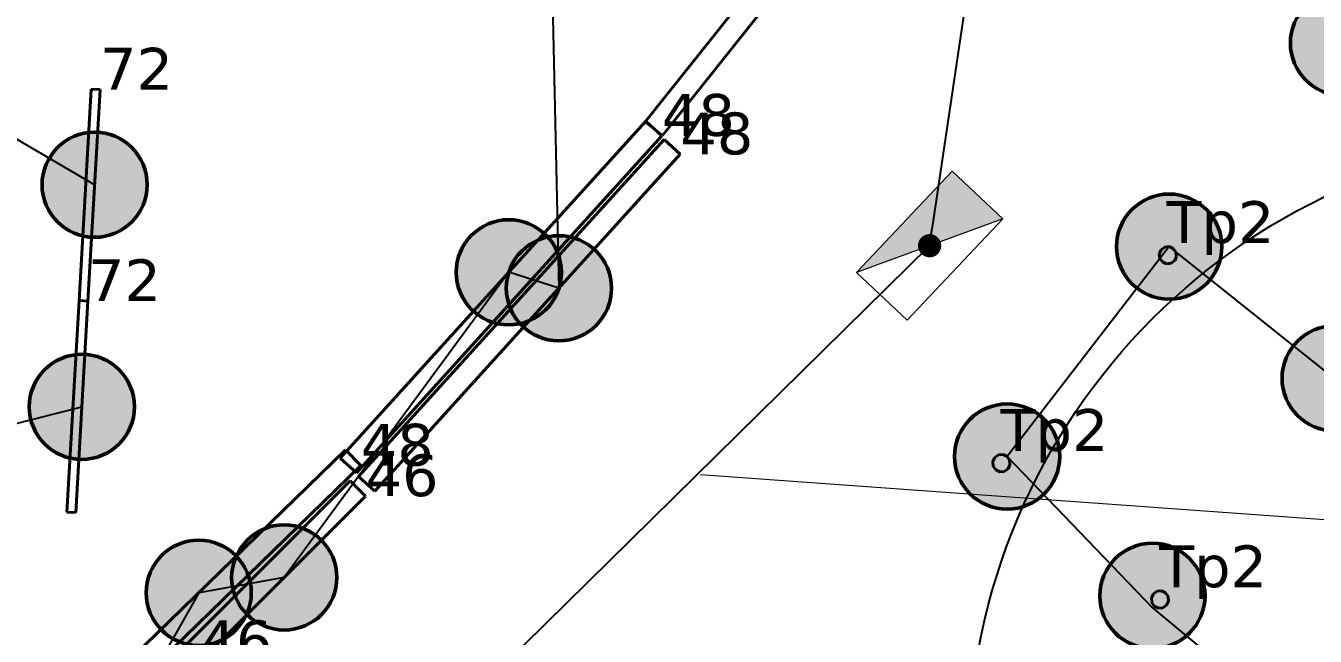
# Model space of a CAD drawing. Header units: millimetres. Extents: x -243740 to 150609, y -473655 to -165121.
# Drawn here: x 24965 to 30513, y -319092 to -316463 of the extents above; entities that cross this region are included whole.
import ezdxf
from ezdxf import colors
from ezdxf.entities.mleader import LeaderData, LeaderLine
from ezdxf.math import Vec2, Vec3

# ---------------------------------------------------------------- set-up
doc = ezdxf.new("R2010")
doc.units = ezdxf.units.MM
for name, color, linetype, lineweight in [('0_Авт.', 255, 'Continuous', 5), ('_освещение_dali', 3, 'Continuous', 50), ('DLX_FL1_LUM 222', 5, 'Continuous', 40), ('DLX_LUM 21', 5, 'Continuous', 40), ('DLX_LUM 3', 5, 'Continuous', 40), ('DLX_LUM 9', 5, 'Continuous', 40)]:
    doc.layers.add(name, color=color, linetype=linetype, lineweight=lineweight)
for name, color, linetype in [('_HMI', 6, 'Continuous'), ('_Гр.ЩД-1C.10.4.I9.4', 6, 'Continuous'), ('_Гр.ЩД-1C.10.4.I9.7', 6, 'Continuous')]:
    doc.layers.add(name, color=color, linetype=linetype)
doc.styles.get("Standard").update_dxf_attribs({"font": 'ARIALN.TTF'})
doc.styles.add('TableTextStyle', font='')
doc.styles.get('TableTextStyle').set_extended_font_data('VERDANA.TTF')
doc.linetypes.add('Truba', pattern='A,3e-05,[4,MSH_7,S=1,R=0,X=0,Y=0],-3.022072', length=3.022102)

# ---------------------------------------------------------------- blocks, each defined once
blk = doc.blocks.new('*U423')
h = blk.add_hatch(color=0)
h.dxf.hatch_style = 1
h.paths.add_polyline_path([(115.3, -315), (321.1, -96.8), (-115.3, 315)])
at = {"color": 0}
blk.add_line((115.3, -315), (-115.3, 315), dxfattribs=at)
blk.add_lwpolyline([(115.3, -315), (-321.1, 96.8), (-115.3, 315), (321.1, -96.8)], close=True, dxfattribs=at)
blk = doc.blocks.new('_Dot')
at = {"color": 0, "linetype": 'ByBlock', "lineweight": -2}
blk.add_line((-0.5, 0), (-1, 0), dxfattribs=at)
at = {"color": 0, "linetype": 'ByBlock', "const_width": 0.5}
blk.add_lwpolyline([(-0.25, 0, 1), (0.25, 0, 1)], format="xyb", close=True, dxfattribs=at)
blk = doc.blocks.new('A$Caabd1818')
at = {"layer": 'DLX_FL1_LUM 222'}
for points in [[(23660.6, 80645.3, 0), (24880, 82177.2, 0)], [(24880, 82177.2, 0), (23660.6, 80645.3, 0)], [(24880, 82177.2, 0), (23660.6, 80645.3, 0)], [(23660.6, 80645.3, 0), (24880, 82177.2, 0)], [(24953.6, 82118.6, 0), (23734.1, 80586.7, 0)], [(23734.1, 80586.7, 0), (24953.6, 82118.6, 0)], [(23734.1, 80586.7, 0), (24953.6, 82118.6, 0)], [(24953.6, 82118.6, 0), (23734.1, 80586.7, 0)], [(22348, 79196.5, 0), (23662.6, 80647.5, 0)], [(23662.6, 80647.5, 0), (22348, 79196.5, 0)], [(23662.6, 80647.5, 0), (22348, 79196.5, 0)], [(22348, 79196.5, 0), (23662.6, 80647.5, 0)], [(23734.1, 80586.7, 0), (23660.6, 80645.3, 0)], [(23660.6, 80645.3, 0), (23660.6, 80645.3, 0)], [(23660.6, 80645.3, 0), (23734.1, 80586.7, 0)], [(23660.6, 80645.3, 0), (23660.6, 80645.3, 0)], [(23660.6, 80645.3, 0), (23734.1, 80586.7, 0)], [(23734.1, 80586.7, 0), (23660.6, 80645.3, 0)], [(23662.6, 80647.5, 0), (23662.6, 80647.5, 0)], [(23662.6, 80647.5, 0), (23732.2, 80584.4, 0)], [(23732.2, 80584.4, 0), (23662.6, 80647.5, 0)], [(23662.6, 80647.5, 0), (23662.6, 80647.5, 0)], [(23732.2, 80584.4, 0), (23662.6, 80647.5, 0)], [(23662.6, 80647.5, 0), (23732.2, 80584.4, 0)], [(23732.2, 80584.4, 0), (22417.6, 79133.4, 0)], [(22417.6, 79133.4, 0), (23732.2, 80584.4, 0)], [(22417.6, 79133.4, 0), (23732.2, 80584.4, 0)], [(23732.2, 80584.4, 0), (22417.6, 79133.4, 0)], [(22427.1, 79117.1, 0), (23741.7, 80568.1, 0)], [(23741.7, 80568.1, 0), (22427.1, 79117.1, 0)], [(23741.7, 80568.1, 0), (22427.1, 79117.1, 0)], [(22427.1, 79117.1, 0), (23741.7, 80568.1, 0)], [(23732.2, 80584.4, 0), (23732.2, 80584.4, 0)], [(23732.2, 80584.4, 0), (23732.2, 80584.4, 0)], [(23734.1, 80586.7, 0), (23734.1, 80586.7, 0)], [(23734.1, 80586.7, 0), (23734.1, 80586.7, 0)], [(23741.7, 80568.1, 0), (23741.7, 80568.1, 0)], [(23741.7, 80568.1, 0), (23811.3, 80505, 0)], [(23811.3, 80505, 0), (23741.7, 80568.1, 0)], [(23741.7, 80568.1, 0), (23741.7, 80568.1, 0)], [(23811.3, 80505, 0), (23741.7, 80568.1, 0)], [(23741.7, 80568.1, 0), (23811.3, 80505, 0)], [(23811.3, 80505, 0), (22496.7, 79053.9, 0)], [(22496.7, 79053.9, 0), (23811.3, 80505, 0)], [(22496.7, 79053.9, 0), (23811.3, 80505, 0)], [(23811.3, 80505, 0), (22496.7, 79053.9, 0)], [(23811.3, 80505, 0), (23811.3, 80505, 0)], [(23811.3, 80505, 0), (23811.3, 80505, 0)], [(20967.6, 77866.4, 0), (22370.9, 79231.9, 0)], [(22370.9, 79231.9, 0), (20967.6, 77866.4, 0)], [(22370.9, 79231.9, 0), (20967.6, 77866.4, 0)], [(20967.6, 77866.4, 0), (22370.9, 79231.9, 0)], [(22370.9, 79231.9, 0), (22370.9, 79231.9, 0)], [(22370.9, 79231.9, 0), (22436.5, 79164.5, 0)], [(22436.5, 79164.5, 0), (22370.9, 79231.9, 0)], [(22370.9, 79231.9, 0), (22370.9, 79231.9, 0)], [(22436.5, 79164.5, 0), (22370.9, 79231.9, 0)], [(22370.9, 79231.9, 0), (22436.5, 79164.5, 0)], [(22417.6, 79133.4, 0), (22348, 79196.5, 0)], [(22348, 79196.5, 0), (22348, 79196.5, 0)], [(22348, 79196.5, 0), (22417.6, 79133.4, 0)], [(22348, 79196.5, 0), (22348, 79196.5, 0)], [(22348, 79196.5, 0), (22417.6, 79133.4, 0)], [(22417.6, 79133.4, 0), (22348, 79196.5, 0)], [(22436.5, 79164.5, 0), (21033.2, 77799, 0)], [(21033.2, 77799, 0), (22436.5, 79164.5, 0)], [(21033.2, 77799, 0), (22436.5, 79164.5, 0)], [(22436.5, 79164.5, 0), (21033.2, 77799, 0)], [(22417.6, 79133.4, 0), (22417.6, 79133.4, 0)], [(22417.6, 79133.4, 0), (22417.6, 79133.4, 0)], [(22436.5, 79164.5, 0), (22436.5, 79164.5, 0)], [(22436.5, 79164.5, 0), (22436.5, 79164.5, 0)], [(22496.7, 79053.9, 0), (22427.1, 79117.1, 0)], [(22427.1, 79117.1, 0), (22427.1, 79117.1, 0)], [(22427.1, 79117.1, 0), (22496.7, 79053.9, 0)], [(22427.1, 79117.1, 0), (22427.1, 79117.1, 0)], [(22427.1, 79117.1, 0), (22496.7, 79053.9, 0)], [(22496.7, 79053.9, 0), (22427.1, 79117.1, 0)], [(22496.7, 79053.9, 0), (22496.7, 79053.9, 0)], [(22496.7, 79053.9, 0), (22496.7, 79053.9, 0)]]:
    blk.add_polyline3d(points, dxfattribs=at)
at = {"layer": 'DLX_LUM 21'}
for points in [[(25872.2, 80076.3, 0), (25880, 80094.1, 0)], [(25880, 80094.1, 0), (25872.2, 80076.3, 0)], [(25880, 80094.1, 0), (25872.2, 80076.3, 0)], [(25872.2, 80076.3, 0), (25880, 80094.1, 0)], [(25872.2, 80076.3, 0), (25872.2, 80076.3, 0)], [(25874.3, 80057, 0), (25872.2, 80076.3, 0)], [(25872.2, 80076.3, 0), (25872.2, 80076.3, 0)], [(25872.2, 80076.3, 0), (25874.3, 80057, 0)], [(25872.2, 80076.3, 0), (25874.3, 80057, 0)], [(25874.3, 80057, 0), (25872.2, 80076.3, 0)], [(25880, 80094.1, 0), (25895.6, 80105.6, 0)], [(25895.6, 80105.6, 0), (25880, 80094.1, 0)], [(25895.6, 80105.6, 0), (25880, 80094.1, 0)], [(25880, 80094.1, 0), (25895.6, 80105.6, 0)], [(25880, 80094.1, 0), (25880, 80094.1, 0)], [(25880, 80094.1, 0), (25880, 80094.1, 0)], [(25895.6, 80105.6, 0), (25914.9, 80107.7, 0)], [(25914.9, 80107.7, 0), (25895.6, 80105.6, 0)], [(25914.9, 80107.7, 0), (25895.6, 80105.6, 0)], [(25895.6, 80105.6, 0), (25914.9, 80107.7, 0)], [(25895.6, 80105.6, 0), (25895.6, 80105.6, 0)], [(25895.6, 80105.6, 0), (25895.6, 80105.6, 0)], [(25914.9, 80107.7, 0), (25914.9, 80107.7, 0)], [(25914.9, 80107.7, 0), (25932.7, 80099.9, 0)], [(25932.7, 80099.9, 0), (25914.9, 80107.7, 0)], [(25914.9, 80107.7, 0), (25914.9, 80107.7, 0)], [(25932.7, 80099.9, 0), (25914.9, 80107.7, 0)], [(25914.9, 80107.7, 0), (25932.7, 80099.9, 0)], [(25932.7, 80099.9, 0), (25932.7, 80099.9, 0)], [(25932.7, 80099.9, 0), (25944.2, 80084.2, 0)], [(25944.2, 80084.2, 0), (25932.7, 80099.9, 0)], [(25932.7, 80099.9, 0), (25932.7, 80099.9, 0)], [(25944.2, 80084.2, 0), (25932.7, 80099.9, 0)], [(25932.7, 80099.9, 0), (25944.2, 80084.2, 0)], [(25946.3, 80064.9, 0), (25938.5, 80047.2, 0)], [(25938.5, 80047.2, 0), (25946.3, 80064.9, 0)], [(25938.5, 80047.2, 0), (25946.3, 80064.9, 0)], [(25946.3, 80064.9, 0), (25938.5, 80047.2, 0)], [(25944.2, 80084.2, 0), (25944.2, 80084.2, 0)], [(25944.2, 80084.2, 0), (25946.3, 80064.9, 0)], [(25946.3, 80064.9, 0), (25944.2, 80084.2, 0)], [(25944.2, 80084.2, 0), (25944.2, 80084.2, 0)], [(25946.3, 80064.9, 0), (25944.2, 80084.2, 0)], [(25944.2, 80084.2, 0), (25946.3, 80064.9, 0)], [(25946.3, 80064.9, 0), (25946.3, 80064.9, 0)], [(25946.3, 80064.9, 0), (25946.3, 80064.9, 0)], [(25885.8, 80041.4, 0), (25874.3, 80057, 0)], [(25874.3, 80057, 0), (25874.3, 80057, 0)], [(25874.3, 80057, 0), (25885.8, 80041.4, 0)], [(25874.3, 80057, 0), (25874.3, 80057, 0)], [(25874.3, 80057, 0), (25885.8, 80041.4, 0)], [(25885.8, 80041.4, 0), (25874.3, 80057, 0)], [(25903.6, 80033.5, 0), (25885.8, 80041.4, 0)], [(25885.8, 80041.4, 0), (25885.8, 80041.4, 0)], [(25885.8, 80041.4, 0), (25903.6, 80033.5, 0)], [(25885.8, 80041.4, 0), (25885.8, 80041.4, 0)], [(25885.8, 80041.4, 0), (25903.6, 80033.5, 0)], [(25903.6, 80033.5, 0), (25885.8, 80041.4, 0)], [(25922.9, 80035.7, 0), (25903.6, 80033.5, 0)], [(25903.6, 80033.5, 0), (25922.9, 80035.7, 0)], [(25903.6, 80033.5, 0), (25922.9, 80035.7, 0)], [(25922.9, 80035.7, 0), (25903.6, 80033.5, 0)], [(25903.6, 80033.5, 0), (25903.6, 80033.5, 0)], [(25903.6, 80033.5, 0), (25903.6, 80033.5, 0)], [(25938.5, 80047.2, 0), (25922.9, 80035.7, 0)], [(25922.9, 80035.7, 0), (25938.5, 80047.2, 0)], [(25922.9, 80035.7, 0), (25938.5, 80047.2, 0)], [(25938.5, 80047.2, 0), (25922.9, 80035.7, 0)], [(25922.9, 80035.7, 0), (25922.9, 80035.7, 0)], [(25922.9, 80035.7, 0), (25922.9, 80035.7, 0)], [(25938.5, 80047.2, 0), (25938.5, 80047.2, 0)], [(25938.5, 80047.2, 0), (25938.5, 80047.2, 0)], [(25156.2, 79182.3, 0), (25164.6, 79199.7, 0)], [(25164.6, 79199.7, 0), (25156.2, 79182.3, 0)], [(25164.6, 79199.7, 0), (25156.2, 79182.3, 0)], [(25156.2, 79182.3, 0), (25164.6, 79199.7, 0)], [(25156.2, 79182.3, 0), (25156.2, 79182.3, 0)], [(25157.6, 79162.9, 0), (25156.2, 79182.3, 0)], [(25156.2, 79182.3, 0), (25156.2, 79182.3, 0)], [(25156.2, 79182.3, 0), (25157.6, 79162.9, 0)], [(25156.2, 79182.3, 0), (25157.6, 79162.9, 0)], [(25157.6, 79162.9, 0), (25156.2, 79182.3, 0)], [(25164.6, 79199.7, 0), (25180.6, 79210.7, 0)], [(25180.6, 79210.7, 0), (25164.6, 79199.7, 0)], [(25180.6, 79210.7, 0), (25164.6, 79199.7, 0)], [(25164.6, 79199.7, 0), (25180.6, 79210.7, 0)], [(25164.6, 79199.7, 0), (25164.6, 79199.7, 0)], [(25164.6, 79199.7, 0), (25164.6, 79199.7, 0)], [(25180.6, 79210.7, 0), (25200, 79212.1, 0)], [(25200, 79212.1, 0), (25180.6, 79210.7, 0)], [(25200, 79212.1, 0), (25180.6, 79210.7, 0)], [(25180.6, 79210.7, 0), (25200, 79212.1, 0)], [(25180.6, 79210.7, 0), (25180.6, 79210.7, 0)], [(25180.6, 79210.7, 0), (25180.6, 79210.7, 0)], [(25200, 79212.1, 0), (25200, 79212.1, 0)], [(25200, 79212.1, 0), (25217.5, 79203.7, 0)], [(25217.5, 79203.7, 0), (25200, 79212.1, 0)], [(25200, 79212.1, 0), (25200, 79212.1, 0)], [(25217.5, 79203.7, 0), (25200, 79212.1, 0)], [(25200, 79212.1, 0), (25217.5, 79203.7, 0)], [(25217.5, 79203.7, 0), (25217.5, 79203.7, 0)], [(25217.5, 79203.7, 0), (25228.4, 79187.7, 0)], [(25228.4, 79187.7, 0), (25217.5, 79203.7, 0)], [(25217.5, 79203.7, 0), (25217.5, 79203.7, 0)], [(25228.4, 79187.7, 0), (25217.5, 79203.7, 0)], [(25217.5, 79203.7, 0), (25228.4, 79187.7, 0)], [(25228.4, 79187.7, 0), (25228.4, 79187.7, 0)], [(25228.4, 79187.7, 0), (25229.9, 79168.3, 0)], [(25229.9, 79168.3, 0), (25228.4, 79187.7, 0)], [(25228.4, 79187.7, 0), (25228.4, 79187.7, 0)], [(25229.9, 79168.3, 0), (25228.4, 79187.7, 0)], [(25228.4, 79187.7, 0), (25229.9, 79168.3, 0)], [(25168.6, 79146.9, 0), (25157.6, 79162.9, 0)], [(25157.6, 79162.9, 0), (25157.6, 79162.9, 0)], [(25157.6, 79162.9, 0), (25168.6, 79146.9, 0)], [(25157.6, 79162.9, 0), (25157.6, 79162.9, 0)], [(25157.6, 79162.9, 0), (25168.6, 79146.9, 0)], [(25168.6, 79146.9, 0), (25157.6, 79162.9, 0)], [(25186.1, 79138.4, 0), (25168.6, 79146.9, 0)], [(25168.6, 79146.9, 0), (25168.6, 79146.9, 0)], [(25168.6, 79146.9, 0), (25186.1, 79138.4, 0)], [(25168.6, 79146.9, 0), (25168.6, 79146.9, 0)], [(25168.6, 79146.9, 0), (25186.1, 79138.4, 0)], [(25186.1, 79138.4, 0), (25168.6, 79146.9, 0)], [(25205.4, 79139.9, 0), (25186.1, 79138.4, 0)], [(25186.1, 79138.4, 0), (25205.4, 79139.9, 0)], [(25186.1, 79138.4, 0), (25205.4, 79139.9, 0)], [(25205.4, 79139.9, 0), (25186.1, 79138.4, 0)], [(25186.1, 79138.4, 0), (25186.1, 79138.4, 0)], [(25186.1, 79138.4, 0), (25186.1, 79138.4, 0)], [(25221.5, 79150.8, 0), (25205.4, 79139.9, 0)], [(25205.4, 79139.9, 0), (25221.5, 79150.8, 0)], [(25205.4, 79139.9, 0), (25221.5, 79150.8, 0)], [(25221.5, 79150.8, 0), (25205.4, 79139.9, 0)], [(25205.4, 79139.9, 0), (25205.4, 79139.9, 0)], [(25205.4, 79139.9, 0), (25205.4, 79139.9, 0)], [(25229.9, 79168.3, 0), (25221.5, 79150.8, 0)], [(25221.5, 79150.8, 0), (25229.9, 79168.3, 0)], [(25221.5, 79150.8, 0), (25229.9, 79168.3, 0)], [(25229.9, 79168.3, 0), (25221.5, 79150.8, 0)], [(25221.5, 79150.8, 0), (25221.5, 79150.8, 0)], [(25221.5, 79150.8, 0), (25221.5, 79150.8, 0)], [(25229.9, 79168.3, 0), (25229.9, 79168.3, 0)], [(25229.9, 79168.3, 0), (25229.9, 79168.3, 0)], [(25846.8, 78612.8, 0), (25862.9, 78623.7, 0)], [(25862.9, 78623.7, 0), (25846.8, 78612.8, 0)], [(25862.9, 78623.7, 0), (25846.8, 78612.8, 0)], [(25846.8, 78612.8, 0), (25862.9, 78623.7, 0)], [(25862.9, 78623.7, 0), (25882.2, 78625.2, 0)], [(25882.2, 78625.2, 0), (25862.9, 78623.7, 0)], [(25882.2, 78625.2, 0), (25862.9, 78623.7, 0)], [(25862.9, 78623.7, 0), (25882.2, 78625.2, 0)], [(25862.9, 78623.7, 0), (25862.9, 78623.7, 0)], [(25862.9, 78623.7, 0), (25862.9, 78623.7, 0)], [(25882.2, 78625.2, 0), (25882.2, 78625.2, 0)], [(25882.2, 78625.2, 0), (25899.7, 78616.7, 0)], [(25899.7, 78616.7, 0), (25882.2, 78625.2, 0)], [(25882.2, 78625.2, 0), (25882.2, 78625.2, 0)], [(25899.7, 78616.7, 0), (25882.2, 78625.2, 0)], [(25882.2, 78625.2, 0), (25899.7, 78616.7, 0)], [(25838.4, 78595.3, 0), (25846.8, 78612.8, 0)], [(25846.8, 78612.8, 0), (25838.4, 78595.3, 0)], [(25846.8, 78612.8, 0), (25838.4, 78595.3, 0)], [(25838.4, 78595.3, 0), (25846.8, 78612.8, 0)], [(25838.4, 78595.3, 0), (25838.4, 78595.3, 0)], [(25839.9, 78575.9, 0), (25838.4, 78595.3, 0)], [(25838.4, 78595.3, 0), (25838.4, 78595.3, 0)], [(25838.4, 78595.3, 0), (25839.9, 78575.9, 0)], [(25838.4, 78595.3, 0), (25839.9, 78575.9, 0)], [(25839.9, 78575.9, 0), (25838.4, 78595.3, 0)], [(25850.8, 78559.9, 0), (25839.9, 78575.9, 0)], [(25839.9, 78575.9, 0), (25839.9, 78575.9, 0)], [(25839.9, 78575.9, 0), (25850.8, 78559.9, 0)], [(25839.9, 78575.9, 0), (25839.9, 78575.9, 0)], [(25839.9, 78575.9, 0), (25850.8, 78559.9, 0)], [(25850.8, 78559.9, 0), (25839.9, 78575.9, 0)], [(25846.8, 78612.8, 0), (25846.8, 78612.8, 0)], [(25846.8, 78612.8, 0), (25846.8, 78612.8, 0)], [(25903.7, 78563.8, 0), (25887.7, 78552.9, 0)], [(25887.7, 78552.9, 0), (25903.7, 78563.8, 0)], [(25887.7, 78552.9, 0), (25903.7, 78563.8, 0)], [(25903.7, 78563.8, 0), (25887.7, 78552.9, 0)], [(25899.7, 78616.7, 0), (25899.7, 78616.7, 0)], [(25899.7, 78616.7, 0), (25910.7, 78600.7, 0)], [(25910.7, 78600.7, 0), (25899.7, 78616.7, 0)], [(25899.7, 78616.7, 0), (25899.7, 78616.7, 0)], [(25910.7, 78600.7, 0), (25899.7, 78616.7, 0)], [(25899.7, 78616.7, 0), (25910.7, 78600.7, 0)], [(25912.1, 78581.3, 0), (25903.7, 78563.8, 0)], [(25903.7, 78563.8, 0), (25912.1, 78581.3, 0)], [(25903.7, 78563.8, 0), (25912.1, 78581.3, 0)], [(25912.1, 78581.3, 0), (25903.7, 78563.8, 0)], [(25903.7, 78563.8, 0), (25903.7, 78563.8, 0)], [(25903.7, 78563.8, 0), (25903.7, 78563.8, 0)], [(25910.7, 78600.7, 0), (25910.7, 78600.7, 0)], [(25910.7, 78600.7, 0), (25912.1, 78581.3, 0)], [(25912.1, 78581.3, 0), (25910.7, 78600.7, 0)], [(25910.7, 78600.7, 0), (25910.7, 78600.7, 0)], [(25912.1, 78581.3, 0), (25910.7, 78600.7, 0)], [(25910.7, 78600.7, 0), (25912.1, 78581.3, 0)], [(25912.1, 78581.3, 0), (25912.1, 78581.3, 0)], [(25912.1, 78581.3, 0), (25912.1, 78581.3, 0)], [(25868.3, 78551.5, 0), (25850.8, 78559.9, 0)], [(25850.8, 78559.9, 0), (25850.8, 78559.9, 0)], [(25850.8, 78559.9, 0), (25868.3, 78551.5, 0)], [(25850.8, 78559.9, 0), (25850.8, 78559.9, 0)], [(25850.8, 78559.9, 0), (25868.3, 78551.5, 0)], [(25868.3, 78551.5, 0), (25850.8, 78559.9, 0)], [(25887.7, 78552.9, 0), (25868.3, 78551.5, 0)], [(25868.3, 78551.5, 0), (25887.7, 78552.9, 0)], [(25868.3, 78551.5, 0), (25887.7, 78552.9, 0)], [(25887.7, 78552.9, 0), (25868.3, 78551.5, 0)], [(25868.3, 78551.5, 0), (25868.3, 78551.5, 0)], [(25868.3, 78551.5, 0), (25868.3, 78551.5, 0)], [(25887.7, 78552.9, 0), (25887.7, 78552.9, 0)], [(25887.7, 78552.9, 0), (25887.7, 78552.9, 0)]]:
    blk.add_polyline3d(points, dxfattribs=at)
at = {"layer": 'DLX_LUM 3'}
for points in [[(21690.7, 78399.4, 0), (22390.4, 79099.7, 0)], [(22390.4, 79099.7, 0), (21690.7, 78399.4, 0)], [(22390.4, 79099.7, 0), (21690.7, 78399.4, 0)], [(21690.7, 78399.4, 0), (22390.4, 79099.7, 0)], [(22390.4, 79099.7, 0), (22390.4, 79099.7, 0)], [(22390.4, 79099.7, 0), (22456.9, 79033.2, 0)], [(22456.9, 79033.2, 0), (22390.4, 79099.7, 0)], [(22390.4, 79099.7, 0), (22390.4, 79099.7, 0)], [(22456.9, 79033.2, 0), (22390.4, 79099.7, 0)], [(22390.4, 79099.7, 0), (22456.9, 79033.2, 0)], [(22456.9, 79033.2, 0), (21757.1, 78332.9, 0)], [(21757.1, 78332.9, 0), (22456.9, 79033.2, 0)], [(21757.1, 78332.9, 0), (22456.9, 79033.2, 0)], [(22456.9, 79033.2, 0), (21757.1, 78332.9, 0)], [(22456.9, 79033.2, 0), (22456.9, 79033.2, 0)], [(22456.9, 79033.2, 0), (22456.9, 79033.2, 0)]]:
    blk.add_polyline3d(points, dxfattribs=at)
at = {"layer": 'DLX_LUM 9'}
for points in [[(21224.3, 79875.2, 0), (21276.8, 80785.7, 0)], [(21276.8, 80785.7, 0), (21224.3, 79875.2, 0)], [(21276.8, 80785.7, 0), (21224.3, 79875.2, 0)], [(21224.3, 79875.2, 0), (21276.8, 80785.7, 0)], [(21314.7, 80783.5, 0), (21262.3, 79873, 0)], [(21262.3, 79873, 0), (21314.7, 80783.5, 0)], [(21262.3, 79873, 0), (21314.7, 80783.5, 0)], [(21314.7, 80783.5, 0), (21262.3, 79873, 0)], [(21276.8, 80785.7, 0), (21276.8, 80785.7, 0)], [(21276.8, 80785.7, 0), (21314.7, 80783.5, 0)], [(21314.7, 80783.5, 0), (21276.8, 80785.7, 0)], [(21276.8, 80785.7, 0), (21276.8, 80785.7, 0)], [(21314.7, 80783.5, 0), (21276.8, 80785.7, 0)], [(21276.8, 80785.7, 0), (21314.7, 80783.5, 0)], [(21314.7, 80783.5, 0), (21314.7, 80783.5, 0)], [(21314.7, 80783.5, 0), (21314.7, 80783.5, 0)], [(21171.9, 78964.7, 0), (21224.3, 79875.2, 0)], [(21224.3, 79875.2, 0), (21171.9, 78964.7, 0)], [(21224.3, 79875.2, 0), (21171.9, 78964.7, 0)], [(21171.9, 78964.7, 0), (21224.3, 79875.2, 0)], [(21262.3, 79873, 0), (21209.8, 78962.5, 0)], [(21209.8, 78962.5, 0), (21262.3, 79873, 0)], [(21209.8, 78962.5, 0), (21262.3, 79873, 0)], [(21262.3, 79873, 0), (21209.8, 78962.5, 0)], [(21224.3, 79875.2, 0), (21224.3, 79875.2, 0)], [(21262.3, 79873, 0), (21224.3, 79875.2, 0)], [(21224.3, 79875.2, 0), (21224.3, 79875.2, 0)], [(21224.3, 79875.2, 0), (21262.3, 79873, 0)], [(21224.3, 79875.2, 0), (21262.3, 79873, 0)], [(21262.3, 79873, 0), (21224.3, 79875.2, 0)], [(21224.3, 79875.2, 0), (21224.3, 79875.2, 0)], [(21224.3, 79875.2, 0), (21262.3, 79873, 0)], [(21262.3, 79873, 0), (21224.3, 79875.2, 0)], [(21224.3, 79875.2, 0), (21224.3, 79875.2, 0)], [(21262.3, 79873, 0), (21224.3, 79875.2, 0)], [(21224.3, 79875.2, 0), (21262.3, 79873, 0)], [(21262.3, 79873, 0), (21262.3, 79873, 0)], [(21262.3, 79873, 0), (21262.3, 79873, 0)], [(21262.3, 79873, 0), (21262.3, 79873, 0)], [(21262.3, 79873, 0), (21262.3, 79873, 0)], [(21171.9, 78964.7, 0), (21171.9, 78964.7, 0)], [(21209.8, 78962.5, 0), (21171.9, 78964.7, 0)], [(21171.9, 78964.7, 0), (21171.9, 78964.7, 0)], [(21171.9, 78964.7, 0), (21209.8, 78962.5, 0)], [(21171.9, 78964.7, 0), (21209.8, 78962.5, 0)], [(21209.8, 78962.5, 0), (21171.9, 78964.7, 0)], [(21209.8, 78962.5, 0), (21209.8, 78962.5, 0)], [(21209.8, 78962.5, 0), (21209.8, 78962.5, 0)]]:
    blk.add_polyline3d(points, dxfattribs=at)
blk = doc.blocks.new('A$Cab2378fa')
at = {"lineweight": 25, "true_color": 0xfff5f5}
h = blk.add_hatch(color=7, dxfattribs=at)
h.dxf.hatch_style = 1
h.paths.add_polyline_path([(0, 0), (-141.6, -170.3, 0.174923), (3, -222.4, 0.197808), (162.3, -156.8)])
h.paths.add_polyline_path([(-163.2, 157.6), (0, 0), (147.8, 177.8, 0.175398), (3, 230.2, 0.209014)])
at = {"lineweight": 25}
h = blk.add_hatch(color=0, dxfattribs=at)
h.paths.add_polyline_path([(162.3, -156.8, 0.442338), (147.8, 177.8), (0, 0)])
h.paths.add_polyline_path([(-141.6, -170.3), (0, 0), (-163.2, 157.6, 0.430096)])
blk.add_circle((3, 3.9), 226.3)

msp = doc.modelspace()

# ---------------------------------------------------------------- linework, layer by layer
at = {"layer": '_HMI', "ltscale": 100}
msp.add_lwpolyline([(28853.6, -317410.4), (23724.3, -322462.7), (19327.5, -325280.8), (17345.8, -325919.9), (34500.1, -385195.3), (27827, -386926.9), (28513, -389416.8)], dxfattribs=at)
at = {"layer": '_Гр.ЩД-1C.10.4.I9.4', "ltscale": 100}
msp.add_lwpolyline([(32574.6, -319104.5), (32121.5, -318830.6), (31974.2, -318643.4), (32016.9, -319120.2), (31320.8, -318574.2), (30596.4, -317981.5), (29884.6, -317414.1), (29187.2, -318318.1), (29812.3, -318968.9), (30491.8, -319532.9)], dxfattribs=at)
at = {"layer": '_Гр.ЩД-1C.10.4.I9.7', "ltscale": 100}
for points in [[(28910.9, -314406.6), (29271.6, -314754.3), (28396.6, -316064.8), (26761.5, -314290.8), (24896.9, -311667), (25841.2, -314212.1), (25802.9, -314435.2), (25403.9, -314710.7), (27311, -315574.5), (27217.6, -315780.7), (27258.6, -317593.4), (27043, -317524.7), (26076.7, -318838.7), (25708.6, -318904.9), (25349.2, -319540.3)], [(21794.3, -318970.2), (25205.7, -318104), (25260.8, -317147.8), (22706.8, -315649.7)]]:
    msp.add_lwpolyline(points, dxfattribs=at)
at = {"layer": 'Defpoints', "color": 251, "lineweight": 0, "ltscale": 100, "true_color": 0x636466}
msp.add_lwpolyline([(37159.3, -319067.8), (27867.4, -318397.4)], dxfattribs=at)
at = {"layer": 'Defpoints', "color": 3, "ltscale": 100}
msp.add_circle((31721.5, -319634.6), 2700.4, dxfattribs=at)

# ---------------------------------------------------------------- block references
at = {"layer": '0_Авт.', "color": 1, "rotation": 89.99999999999999}
msp.add_blockref('*U423', (28853.6, -317410.4), dxfattribs=at)
at = {"layer": '_освещение_dali', "color": 5, "ltscale": 100}
for p in [(30629.4, -316541.5), (25257.9, -317151.7), (29881.6, -317418), (27040, -317528.6), (27255.6, -317597.3), (30593.4, -317985.4), (25202.8, -318108), (29184.2, -318322), (26073.8, -318842.6), (25705.6, -318908.8), (29809.4, -318921.7)]:
    msp.add_blockref('A$Cab2378fa', p, dxfattribs=at)
at = {"layer": 'Defpoints', "linetype": 'Truba', "ltscale": 100}
msp.add_blockref('A$Caabd1818', (3969.7, -397521.8), dxfattribs=at)

# ---------------------------------------------------------------- texts
at = {"layer": '_освещение_dali', "color": 73, "true_color": 0xa3d24a, "style": 'TableTextStyle'}
for s, p in [('72', (25284.4, -316738.3)), ('48', (27701.9, -316937.3)), ('48', (27781, -317016.8)), ('72', (25231.9, -317648.8)), ('48', (26406.2, -318357.3)), ('46', (26426.6, -318488.6)), ('46', (25712, -319203.6))]:
    msp.add_text(s, height=180, dxfattribs=at).set_placement(p)
at = {"layer": '_освещение_dali', "color": 40, "true_color": 0xfad238, "style": 'TableTextStyle'}
for p in [(29873.1, -317398.5), (29158.7, -318293.6), (29841, -318880.6)]:
    msp.add_text('Тр2', height=180, dxfattribs=at).set_placement(p)

# ---------------------------------------------------------------- leaders
at = {"layer": '0_Авт.', "color": 1}
ml = msp.add_multileader_mtext('Standard', dxfattribs=at)
ml.set_content('1С.8.3-HMI', color=1)
ml.set_leader_properties()
ml.set_arrow_properties(name='DOT')
ml.build(insert=Vec2(0, 0))
ml.multileader.update_dxf_attribs({"has_dogleg": 0, "text_left_attachment_type": 6, "text_right_attachment_type": 6, "arrow_head_size": 100})
ctx = ml.context
ctx.base_point, ctx.char_height, ctx.arrow_head_size, ctx.landing_gap_size, ctx.plane_origin = Vec3(29123.7, -315605.2), 250, 100, 200, Vec3(107619.5, -190889.7)
ctx.left_attachment, ctx.right_attachment = 6, 6
notes = []
notes.append((ctx, [(0, (1, 1, 0), (29115.7, -315605.2), (1, 0), 8, [(1, [(28853.6, -317410.4)], 0, [])])]))
ctx.mtext.insert, ctx.mtext.width, ctx.mtext.flow_direction = Vec3(29323.7, -315305.2), 1953.411, 5
for ctx, leaders in notes:
    for number, flags, end, landing, length, lines in leaders:
        leader = LeaderData()
        leader.index, (leader.has_last_leader_line, leader.has_dogleg_vector, leader.attachment_direction) = number, flags
        leader.last_leader_point, leader.dogleg_vector, leader.dogleg_length = Vec3(end), Vec3(landing), length
        for number, points, colour, breaks in lines:
            line = LeaderLine()
            line.index, line.vertices, line.color, line.breaks = number, Vec3.list(points), colors.encode_raw_color(colour), breaks
            leader.lines.append(line)
        ctx.leaders.append(leader)

doc.saveas('drawing.dxf')
